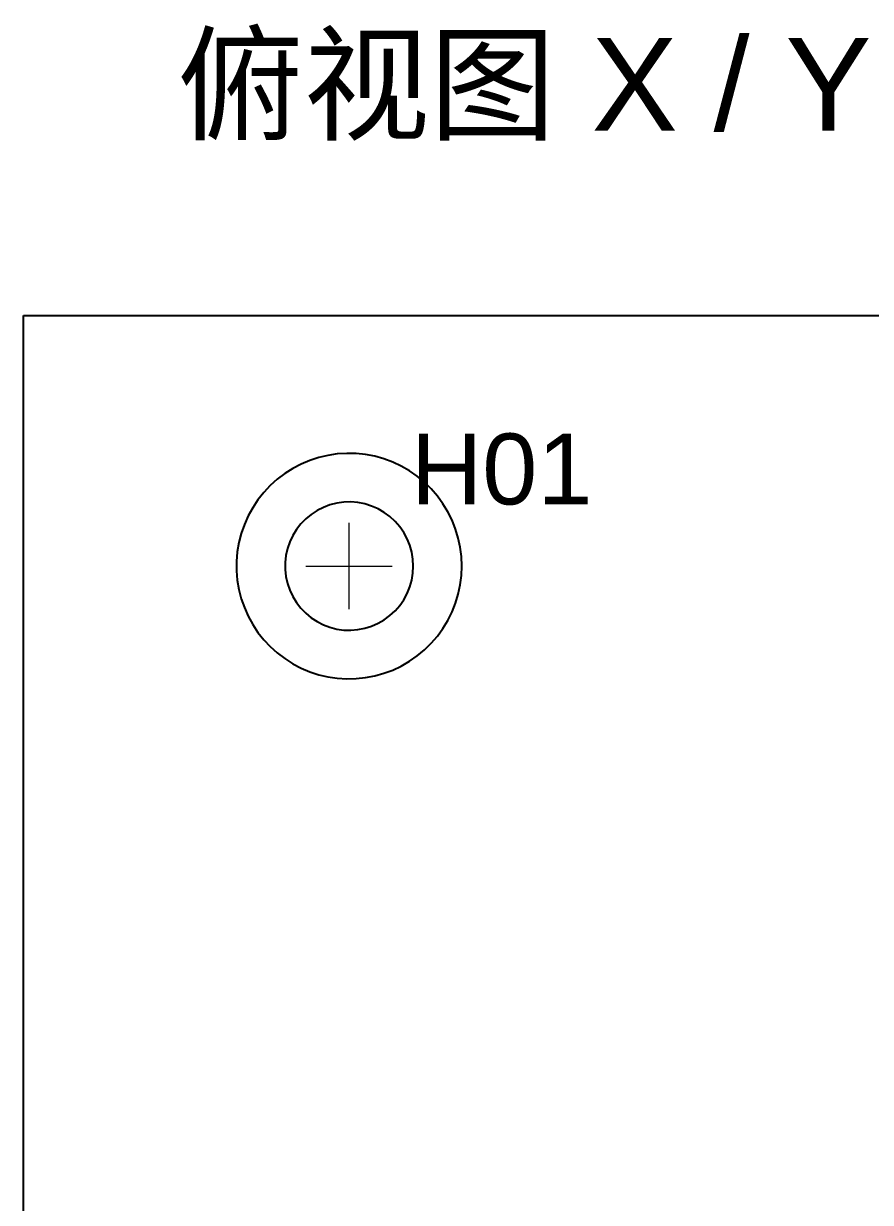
# Paper-space layout '01_三视图' of a CAD drawing. Header units: millimetres. Extents: x 8 to 450, y 8 to 289.
# Drawn here: x 144.75 to 172.23, y 95.74 to 133.97 of the extents above; entities that cross this region are included whole.
import ezdxf
from ezdxf.enums import TextEntityAlignment as Align

# ---------------------------------------------------------------- set-up
doc = ezdxf.new("R2010")
doc.units = ezdxf.units.MM
doc.layers.add('ANNOTATIONS', color=7, linetype='CONTINUOUS', lineweight=18)
doc.layers.add('VISIBLE', color=7, linetype='CONTINUOUS', lineweight=25)
doc.styles.add('CJK', font='Arial Unicode.ttf')

psp = doc.layouts.new('01_三视图')

# ---------------------------------------------------------------- linework, layer by layer
at = {"layer": 'ANNOTATIONS'}
for p, q in [((155.312, 114.975), (155.312, 117.775)), ((153.912, 116.375), (156.713, 116.375))]:
    psp.add_line(p, q, dxfattribs=at)
at = {"layer": 'VISIBLE'}
for points in [[(144.75, 59.5), (144.75, 124.5)], [(144.75, 124.5), (177.25, 124.5)], [(158.969, 116.375), (158.956, 116.681), (158.918, 116.985), (158.854, 117.284), (158.765, 117.577), (158.653, 117.862), (158.516, 118.136), (158.358, 118.398), (158.178, 118.646), (157.978, 118.878), (157.759, 119.092), (157.523, 119.287), (157.272, 119.462), (157.006, 119.615), (156.729, 119.746), (156.442, 119.852), (156.147, 119.935), (155.847, 119.992), (155.542, 120.024), (155.236, 120.03), (154.93, 120.011), (154.627, 119.966), (154.329, 119.897), (154.038, 119.802), (153.756, 119.683), (153.484, 119.541), (153.226, 119.377), (152.982, 119.192), (152.754, 118.987), (152.545, 118.764), (152.355, 118.524), (152.185, 118.269), (152.038, 118.001), (151.913, 117.721), (151.812, 117.432), (151.736, 117.135), (151.685, 116.833), (151.659, 116.528), (151.659, 116.222), (151.685, 115.917), (151.736, 115.615), (151.812, 115.318), (151.913, 115.029), (152.038, 114.749), (152.185, 114.481), (152.355, 114.226), (152.545, 113.986), (152.754, 113.763), (152.982, 113.558), (153.226, 113.373), (153.484, 113.209), (153.756, 113.067), (154.038, 112.948), (154.329, 112.853), (154.627, 112.784), (154.93, 112.739), (155.236, 112.72), (155.542, 112.726), (155.847, 112.758), (156.147, 112.815), (156.442, 112.898), (156.729, 113.004), (157.006, 113.135), (157.272, 113.288), (157.523, 113.463), (157.759, 113.658), (157.978, 113.872), (158.178, 114.104), (158.358, 114.352), (158.516, 114.614), (158.653, 114.888), (158.765, 115.173), (158.854, 115.466), (158.918, 115.765), (158.956, 116.069), (158.969, 116.375)], [(157.393, 116.375), (157.38, 116.604), (157.342, 116.83), (157.28, 117.05), (157.194, 117.263), (157.084, 117.464), (156.954, 117.653), (156.803, 117.825), (156.635, 117.981), (156.45, 118.116), (156.252, 118.231), (156.042, 118.323), (155.823, 118.391), (155.598, 118.435), (155.37, 118.454), (155.141, 118.448), (154.914, 118.416), (154.692, 118.36), (154.477, 118.28), (154.273, 118.176), (154.081, 118.051), (153.904, 117.905), (153.744, 117.741), (153.603, 117.56), (153.483, 117.365), (153.385, 117.158), (153.311, 116.941), (153.261, 116.717), (153.236, 116.49), (153.236, 116.26), (153.261, 116.033), (153.311, 115.809), (153.385, 115.592), (153.483, 115.385), (153.603, 115.19), (153.744, 115.009), (153.904, 114.845), (154.081, 114.699), (154.273, 114.574), (154.477, 114.47), (154.692, 114.39), (154.914, 114.334), (155.141, 114.302), (155.37, 114.296), (155.598, 114.315), (155.823, 114.359), (156.042, 114.427), (156.252, 114.519), (156.45, 114.634), (156.635, 114.769), (156.803, 114.925), (156.954, 115.097), (157.084, 115.286), (157.194, 115.487), (157.28, 115.7), (157.342, 115.92), (157.38, 116.146), (157.393, 116.375)]]:
    psp.add_lwpolyline(points, dxfattribs=at)

# ---------------------------------------------------------------- texts
at = {"layer": 'ANNOTATIONS', "style": 'CJK'}
psp.add_text('俯视图 X / Y', height=3, dxfattribs=at).set_placement((161, 130.5), align=Align.CENTER)
psp.add_text('H01', height=2.3, dxfattribs=at).set_placement((157.312, 118.375))

doc.saveas('drawing.dxf')
